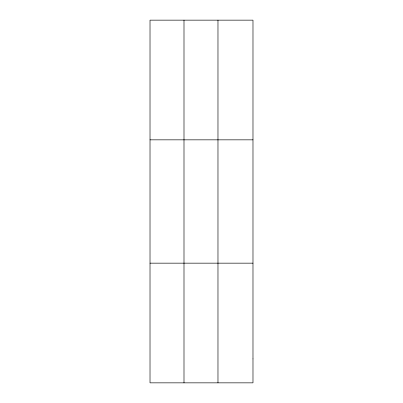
<?xml version="1.0" encoding="UTF-8"?>
<svg xmlns="http://www.w3.org/2000/svg" width="403" height="403" viewBox="0 0 403 403"><rect width="100%" height="100%" fill="white"/><g stroke="black" fill="none" stroke-linecap="round" stroke-linejoin="round"><path stroke-width="0.6" d="M183.995 20.15L183.995 382.85M217.973 20.15L217.973 382.85M150.017 139.841L252.983 139.841M150.017 263.159L252.983 263.159M252.983 358.912L252.983 382.85L150.017 382.85L150.017 20.15L252.983 20.15L252.983 358.912"/></g></svg>
